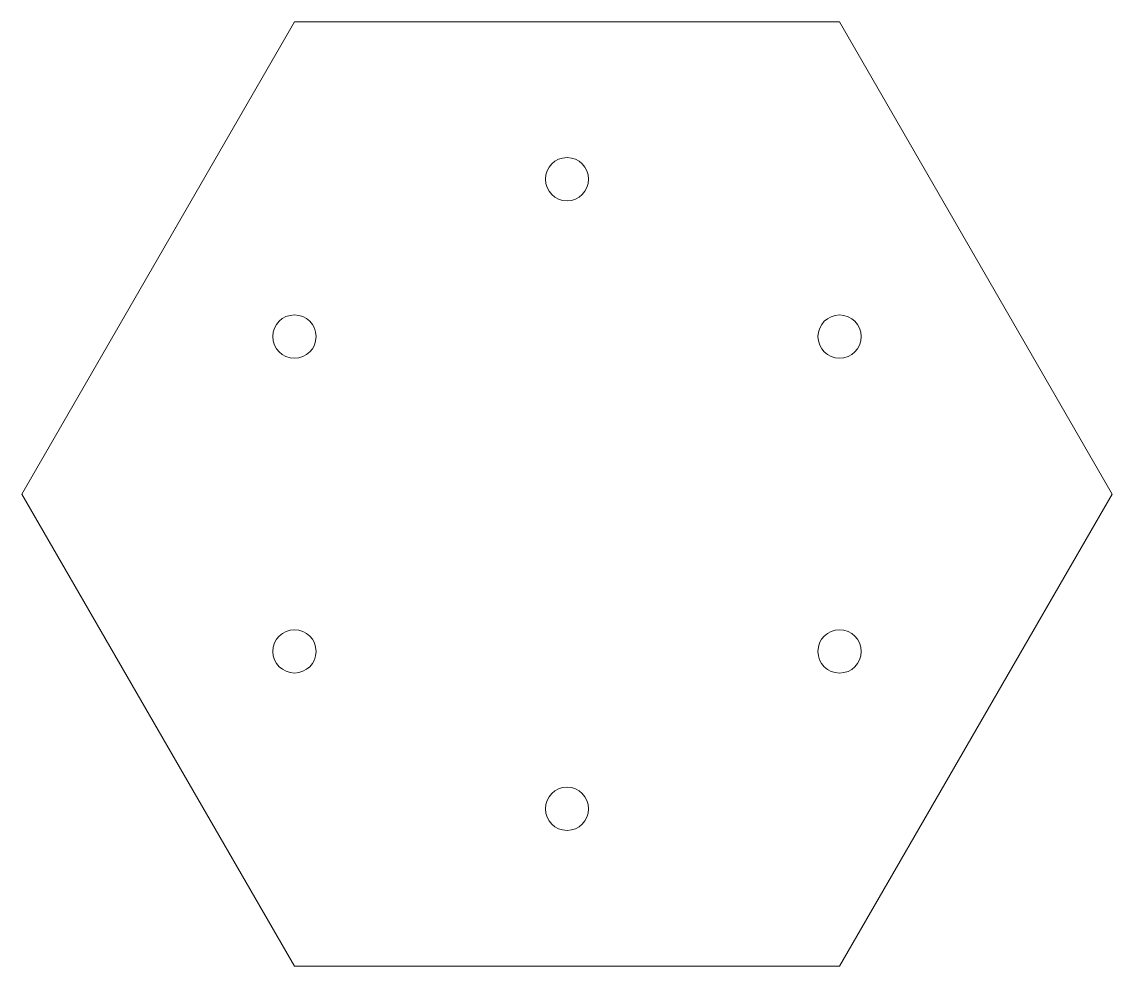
# Model space of a CAD drawing. Header units: inches. Extents: x -20.8 to 0, y -9 to 9.
import ezdxf

# ---------------------------------------------------------------- set-up
doc = ezdxf.new("R2010")
doc.units = ezdxf.units.IN
doc.header["$MEASUREMENT"] = 0

msp = doc.modelspace()

# ---------------------------------------------------------------- linework, layer by layer
at = {"color": 7, "linetype": 'Continuous', "lineweight": 15}
for p, q in [((-20.785, 0), (-15.588, 9)), ((-15.588, 9), (-5.196, 9)), ((-5.196, 9), (0, 0)), ((-15.588, -9), (-20.785, 0)), ((0, 0), (-5.196, -9)), ((-5.196, -9), (-15.588, -9))]:
    msp.add_line(p, q, dxfattribs=at)
for centre, radius in [((-10.392, 6), 0.412), ((-15.588, 3), 0.413), ((-5.196, 3), 0.412), ((-15.588, -3), 0.412), ((-5.196, -3), 0.413), ((-10.392, -6), 0.412)]:
    msp.add_circle(centre, radius, dxfattribs=at)

doc.saveas('drawing.dxf')
